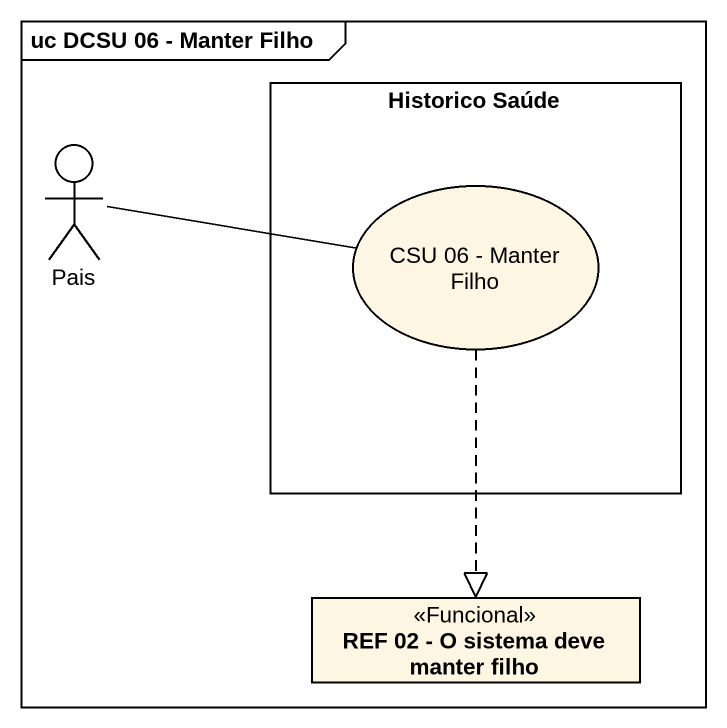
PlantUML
@startuml
mainframe uc DCSU 06 - Manter Filho
allowmixing
hide circle
hide empty members
rectangle "Historico Saúde" as Historico_Saúde {
  usecase "CSU 06 - Manter Filho" as CSU_06_Manter_Filho
}
actor Pais
class "REF 02 - O sistema deve manter filho" as REF_02_O_sistema_deve <<Funcional>>
Pais -right- CSU_06_Manter_Filho
Pais -right- CSU_06_Manter_Filho
CSU_06_Manter_Filho ..|> REF_02_O_sistema_deve
@enduml
